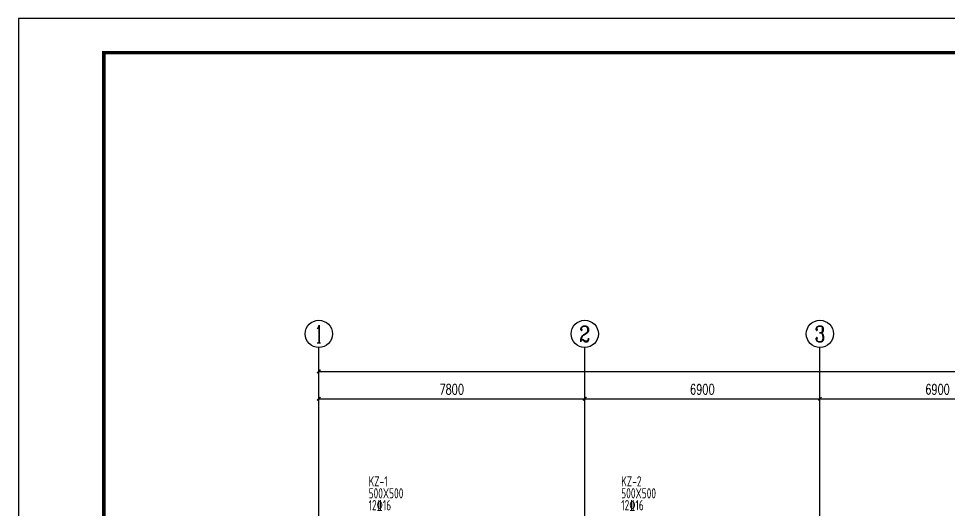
# Model space of a CAD drawing. Extents: x -404739 to -342866, y 27484 to 252481.
# Drawn here: x -403150 to -375849, y 146152 to 160571 of the extents above; entities that cross this region are included whole.
import ezdxf
from ezdxf.enums import TextEntityAlignment as Align

# ---------------------------------------------------------------- set-up
doc = ezdxf.new("R2010")
doc.units = 0
doc.header["$LTSCALE"] = 1000
doc.header["$MEASUREMENT"] = 0
doc.linetypes.add('DOTE', pattern=[2.42, 2, -0.2, 0.02, -0.2])
for name, color, linetype in [('AXIS', 3, 'Continuous'), ('AXIS_TEXT', 7, 'Continuous'), ('DOTE', 1, 'DOTE'), ('PUB_TITLE', 4, 'Continuous'), ('梁集中标注', 2, 'Continuous')]:
    doc.layers.add(name, color=color, linetype=linetype)
doc.styles.add('_TCH_AXIS', font='COMPLEX', dxfattribs={"bigfont": 'GBCBIG'})
doc.styles.add('_TCH_DIM_T3', font='SIMPLEX', dxfattribs={"width": 0.705882, "bigfont": 'GBCBIG'})
doc.styles.add('COMPLEX', font='COMPLEX')
doc.styles.add('TSSD_REIN', font='tssdeng.shx', dxfattribs={"width": 0.7, "bigfont": 'tssdchn.shx'})
doc.dimstyles.new('_TCH_ARCH&&100', dxfattribs={"dimtxt": 297.5, "dimasz": 100, "dimexe": 250, "dimexo": 300, "dimgap": 126.25, "dimtad": 1, "dimdec": 0, "dimzin": 0, "dimdsep": 46, "dimtxsty": '_TCH_DIM_T3', "dimblk": 'ARCHTICK', "dimcen": 0.09, "dimclrt": 7, "dimazin": 2, "dimtfac": 1, "dimtdec": 0, "dimtix": 1, "dimtmove": 2, "dimatfit": 3, "dimfxl": 1, "dimtolj": 1, "dimtzin": 0, "dimarcsym": 0})

# ---------------------------------------------------------------- blocks, each defined once
blk = doc.blocks.new('_ArchTick')
at = {"color": 0, "linetype": 'ByBlock', "const_width": 0.4}
blk.add_lwpolyline([(-0.5, -0.5), (0.5, 0.5)], dxfattribs=at)
blk = doc.blocks.new('*D128')
at = {"layer": 'AXIS', "color": 0, "lineweight": -2, "transparency": 16777216}
for p, q in [((-394346, 147225), (-394346, 149675)), ((-386546, 147225), (-386546, 149675)), ((-394346, 149425), (-386546, 149425))]:
    blk.add_line(p, q, dxfattribs=at)
at = {"layer": 'Defpoints', "color": 0, "transparency": 16777216}
for p in [(-386546, 149425), (-394346, 146925), (-386546, 146925)]:
    blk.add_point(p, dxfattribs=at)
at = {"layer": 'AXIS', "color": 0, "lineweight": -2, "transparency": 16777216, "xscale": 100, "yscale": 100, "zscale": 100, "rotation": 180}
blk.add_blockref('_ArchTick', (-394346, 149425), dxfattribs=at)
at = {"layer": 'AXIS', "color": 0, "lineweight": -2, "transparency": 16777216, "xscale": 100, "yscale": 100, "zscale": 100}
blk.add_blockref('_ArchTick', (-386546, 149425), dxfattribs=at)
at = {"layer": 'AXIS', "color": 7, "transparency": 16777216, "insert": (-390446, 149700), "char_height": 297.5, "attachment_point": 5, "style": '_TCH_DIM_T3'}
blk.add_mtext('\\A1;7800', dxfattribs=at)
blk = doc.blocks.new('*D129')
at = {"layer": 'AXIS', "color": 0, "lineweight": -2, "transparency": 16777216}
for p, q in [((-386546, 147225), (-386546, 149675)), ((-379646, 147225), (-379646, 149675)), ((-386546, 149425), (-379646, 149425))]:
    blk.add_line(p, q, dxfattribs=at)
at = {"layer": 'Defpoints', "color": 0, "transparency": 16777216}
for p in [(-379646, 149425), (-386546, 146925), (-379646, 146925)]:
    blk.add_point(p, dxfattribs=at)
at = {"layer": 'AXIS', "color": 0, "lineweight": -2, "transparency": 16777216, "xscale": 100, "yscale": 100, "zscale": 100, "rotation": 180}
blk.add_blockref('_ArchTick', (-386546, 149425), dxfattribs=at)
at = {"layer": 'AXIS', "color": 0, "lineweight": -2, "transparency": 16777216, "xscale": 100, "yscale": 100, "zscale": 100}
blk.add_blockref('_ArchTick', (-379646, 149425), dxfattribs=at)
at = {"layer": 'AXIS', "color": 7, "transparency": 16777216, "insert": (-383096, 149700), "char_height": 297.5, "attachment_point": 5, "style": '_TCH_DIM_T3'}
blk.add_mtext('\\A1;6900', dxfattribs=at)
blk = doc.blocks.new('*D130')
at = {"layer": 'AXIS', "color": 0, "lineweight": -2, "transparency": 16777216}
for p, q in [((-379646, 147225), (-379646, 149675)), ((-372746, 147225), (-372746, 149675)), ((-379646, 149425), (-372746, 149425))]:
    blk.add_line(p, q, dxfattribs=at)
at = {"layer": 'Defpoints', "color": 0, "transparency": 16777216}
for p in [(-372746, 149425), (-379646, 146925), (-372746, 146925)]:
    blk.add_point(p, dxfattribs=at)
at = {"layer": 'AXIS', "color": 0, "lineweight": -2, "transparency": 16777216, "xscale": 100, "yscale": 100, "zscale": 100, "rotation": 180}
blk.add_blockref('_ArchTick', (-379646, 149425), dxfattribs=at)
at = {"layer": 'AXIS', "color": 0, "lineweight": -2, "transparency": 16777216, "xscale": 100, "yscale": 100, "zscale": 100}
blk.add_blockref('_ArchTick', (-372746, 149425), dxfattribs=at)
at = {"layer": 'AXIS', "color": 7, "transparency": 16777216, "insert": (-376196, 149700), "char_height": 297.5, "attachment_point": 5, "style": '_TCH_DIM_T3'}
blk.add_mtext('\\A1;6900', dxfattribs=at)
blk = doc.blocks.new('*D134')
at = {"layer": 'AXIS', "color": 0, "lineweight": -2, "transparency": 16777216}
for p, q in [((-394346, 147225), (-394346, 150475)), ((-351146, 147225), (-351146, 150475)), ((-394346, 150225), (-351146, 150225))]:
    blk.add_line(p, q, dxfattribs=at)
at = {"layer": 'Defpoints', "color": 0, "transparency": 16777216}
for p in [(-351146, 150225), (-394346, 146925), (-351146, 146925)]:
    blk.add_point(p, dxfattribs=at)
at = {"layer": 'AXIS', "color": 0, "lineweight": -2, "transparency": 16777216, "xscale": 100, "yscale": 100, "zscale": 100, "rotation": 180}
blk.add_blockref('_ArchTick', (-394346, 150225), dxfattribs=at)
at = {"layer": 'AXIS', "color": 0, "lineweight": -2, "transparency": 16777216, "xscale": 100, "yscale": 100, "zscale": 100}
blk.add_blockref('_ArchTick', (-351146, 150225), dxfattribs=at)
at = {"layer": 'AXIS', "color": 7, "transparency": 16777216, "insert": (-372746, 150500), "char_height": 297.5, "attachment_point": 5, "style": '_TCH_DIM_T3'}
blk.add_mtext('\\A1;43200', dxfattribs=at)
blk = doc.blocks.new('_AXISO')
blk.add_circle((0, 0), 0.5)
at = {"layer": 'AXIS_TEXT', "style": 'COMPLEX', "width": 1.041667}
blk.add_attdef('A', text='', height=0.56, dxfattribs=at).set_placement((-0.25, -0.28), (0.25, -0.28), align=Align.FIT)

msp = doc.modelspace()

# ---------------------------------------------------------------- linework, layer by layer
at = {"layer": 'AXIS'}
for p, q in [((-394345.7, 146925), (-394345.7, 150925)), ((-386545.7, 146925), (-386545.7, 150925)), ((-379645.7, 146925), (-379645.7, 150925))]:
    msp.add_line(p, q, dxfattribs=at)
at = {"layer": 'DOTE', "linetype": 'DOTE'}
for p, q in [((-394345.7, 131325), (-394345.7, 146925)), ((-386545.7, 131325), (-386545.7, 146925)), ((-379645.7, 131325), (-379645.7, 146925))]:
    msp.add_line(p, q, dxfattribs=at)
at = {"layer": 'PUB_TITLE'}
msp.add_lwpolyline([(-403150.2, 118570.9), (-343750.2, 118570.9), (-343750.2, 160570.9), (-403150.2, 160570.9)], close=True, dxfattribs=at)
at = {"layer": 'PUB_TITLE', "const_width": 100}
msp.add_lwpolyline([(-400650.2, 119570.9), (-344750.2, 119570.9), (-344750.2, 159570.9), (-400650.2, 159570.9)], close=True, dxfattribs=at)

# ---------------------------------------------------------------- block references
at = {"layer": 'AXIS'}
ref = msp.add_blockref('_AXISO', (-394345.7, 151325), dxfattribs=dict(at, xscale=800, yscale=800, zscale=800))
ref.add_attrib('A', '1', dxfattribs={"layer": 'AXIS_TEXT', "height": 514.7, "style": '_TCH_AXIS'}).set_placement((-394456, 151067.7), (-394235.4, 151067.7), align=Align.FIT)
ref = msp.add_blockref('_AXISO', (-386545.7, 151325), dxfattribs=dict(at, xscale=800, yscale=800, zscale=800))
ref.add_attrib('A', '2', dxfattribs={"layer": 'AXIS_TEXT', "height": 465.9, "style": '_TCH_AXIS'}).set_placement((-386701, 151092), (-386390.4, 151092), align=Align.FIT)
ref = msp.add_blockref('_AXISO', (-379645.7, 151325), dxfattribs=dict(at, xscale=800, yscale=800, zscale=800))
ref.add_attrib('A', '3', dxfattribs={"layer": 'AXIS_TEXT', "height": 465.9, "style": '_TCH_AXIS'}).set_placement((-379801, 151092), (-379490.4, 151092), align=Align.FIT)

# ---------------------------------------------------------------- texts
at = {"layer": '梁集中标注', "color": 1, "style": 'TSSD_REIN', "width": 0.7}
for s, p in [('KZ-1', (-392885.2, 146852.9)), ('KZ-2', (-385475.2, 146852.9))]:
    msp.add_text(s, height=300, dxfattribs=at).set_placement(p)
at = {"layer": '梁集中标注', "style": 'TSSD_REIN', "width": 0.7}
for s, p in [('500X500', (-392885.2, 146502.9)), ('500X500', (-385475.2, 146502.9)), ('12%%13216', (-392885.2, 146152.9)), ('12%%13216', (-385475.2, 146152.9))]:
    msp.add_text(s, height=300, dxfattribs=at).set_placement(p)

# ---------------------------------------------------------------- dimensions: what is measured, and where the dimension line sits
at = {"layer": 'AXIS'}
for p1, p2, distance, picture, middle in [((-394345.7, 146925), (-351145.7, 146925), 3300, '*D134', (-372745.7, 150500)), ((-394345.7, 146925), (-386545.7, 146925), 2500, '*D128', (-390445.7, 149700)), ((-386545.7, 146925), (-379645.7, 146925), 2500, '*D129', (-383095.7, 149700)), ((-379645.7, 146925), (-372745.7, 146925), 2500, '*D130', (-376195.7, 149700))]:
    dim = msp.add_aligned_dim(p1=p1, p2=p2, distance=distance, dimstyle='_TCH_ARCH&&100', dxfattribs=at)
    dim.commit()
    dim.dimension.update_dxf_attribs({"geometry": picture, "text_midpoint": middle})

doc.saveas('drawing.dxf')
